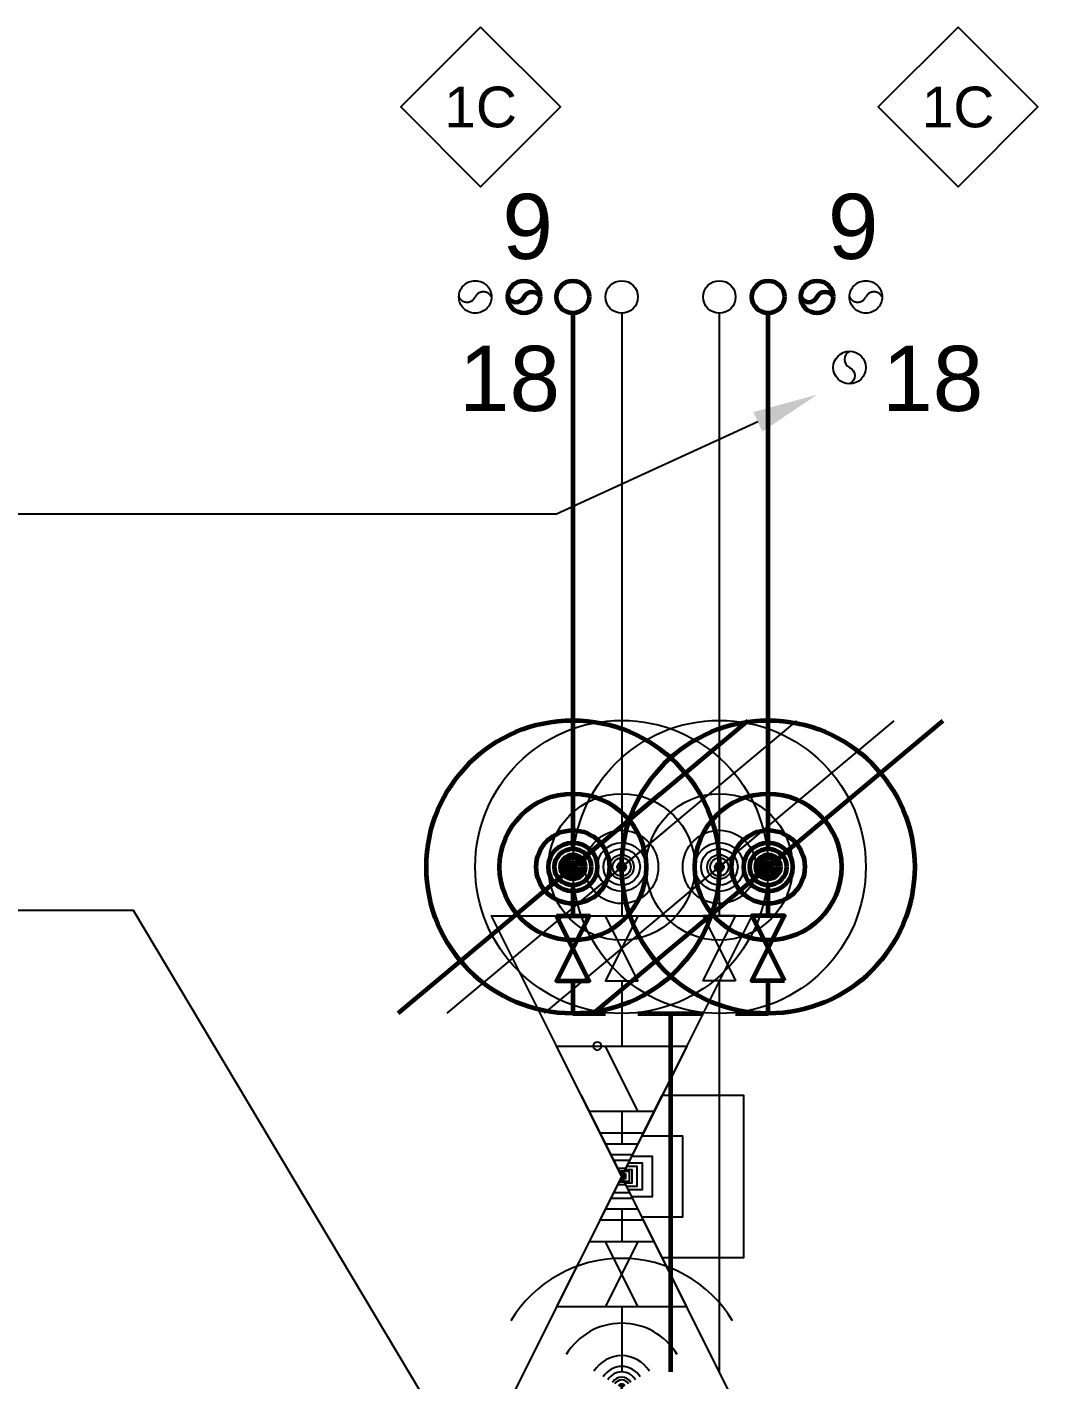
# Model space of a CAD drawing. Extents: x -3677 to 22148, y -333 to 1817.
# Drawn here: x -2027.6 to -1841.3, y 801.2 to 1050.5 of the extents above; entities that cross this region are included whole.
import ezdxf
from ezdxf import colors
from ezdxf.entities.mleader import LeaderData, LeaderLine
from ezdxf.enums import TextEntityAlignment as Align
from ezdxf.math import Vec2, Vec3

# ---------------------------------------------------------------- set-up
doc = ezdxf.new("R2010")
doc.units = 0
doc.header["$LTSCALE"] = 36
doc.header["$MEASUREMENT"] = 0
doc.linetypes.add('VENT', pattern=[0.30000000000000004, 0.2, -0.1])
for name, color, linetype in [('G-ANNO-TEXT', 70, 'Continuous'), ('G-ANNO-TEXT @ 96', 70, 'Continuous'), ('P-HW-N', 1, 'Continuous'), ('P-HW-N @ 1 (1)', 1, 'Continuous'), ('P-HW-N @ 1 (2)', 1, 'Continuous'), ('P-HW-N @ 12', 1, 'Continuous'), ('P-HW-N @ 128', 1, 'Continuous'), ('P-HW-N @ 16', 1, 'Continuous'), ('P-HW-N @ 192', 1, 'Continuous'), ('P-HW-N @ 2', 1, 'Continuous'), ('P-HW-N @ 24', 1, 'Continuous'), ('P-HW-N @ 384', 1, 'Continuous'), ('P-HW-N @ 4', 1, 'Continuous'), ('P-HW-N @ 48', 1, 'Continuous'), ('P-HW-N @ 64', 1, 'Continuous'), ('P-HW-N @ 768', 1, 'Continuous'), ('P-HW-N @ 8', 1, 'Continuous'), ('P-HW-N @ 96', 1, 'Continuous'), ('P-HWC-N', 2, 'Continuous'), ('P-HWC-N @ 1 (1)', 2, 'Continuous'), ('P-HWC-N @ 1 (2)', 2, 'Continuous'), ('P-HWC-N @ 12', 2, 'Continuous'), ('P-HWC-N @ 128', 2, 'Continuous'), ('P-HWC-N @ 16', 2, 'Continuous'), ('P-HWC-N @ 192', 2, 'Continuous'), ('P-HWC-N @ 2', 2, 'Continuous'), ('P-HWC-N @ 24', 2, 'Continuous'), ('P-HWC-N @ 384', 2, 'Continuous'), ('P-HWC-N @ 4', 2, 'Continuous'), ('P-HWC-N @ 48', 2, 'Continuous'), ('P-HWC-N @ 64', 2, 'Continuous'), ('P-HWC-N @ 768', 2, 'Continuous'), ('P-HWC-N @ 8', 2, 'Continuous'), ('P-HWC-N @ 96', 2, 'Continuous'), ('P-SANV-N @ 96', 5, 'VENT'), ('P-STRM-N @ 96', 2, 'Continuous')]:
    doc.layers.add(name, color=color, linetype=linetype)
for name, color, linetype, lineweight in [('P-CW-N', 4, 'Continuous', 60), ('P-CW-N @ 1 (1)', 4, 'Continuous', 60), ('P-CW-N @ 1 (2)', 4, 'Continuous', 60), ('P-CW-N @ 12', 4, 'Continuous', 60), ('P-CW-N @ 128', 4, 'Continuous', 60), ('P-CW-N @ 16', 4, 'Continuous', 60), ('P-CW-N @ 192', 4, 'Continuous', 60), ('P-CW-N @ 2', 4, 'Continuous', 60), ('P-CW-N @ 24', 4, 'Continuous', 60), ('P-CW-N @ 384', 4, 'Continuous', 60), ('P-CW-N @ 4', 4, 'Continuous', 60), ('P-CW-N @ 48', 4, 'Continuous', 60), ('P-CW-N @ 64', 4, 'Continuous', 60), ('P-CW-N @ 768', 4, 'Continuous', 60), ('P-CW-N @ 8', 4, 'Continuous', 60), ('P-CW-N @ 96', 4, 'Continuous', 60), ('P-SAN-N @ 96', 6, 'Continuous', 60)]:
    doc.layers.add(name, color=color, linetype=linetype, lineweight=lineweight)
doc.layers.add('P-SAN-DFU', color=7, linetype='Continuous', plot=False)
doc.styles.add('Arial', font='arial.ttf')

# ---------------------------------------------------------------- blocks, each defined once
blk = doc.blocks.new('DIAMOND TAG')
blk.add_lwpolyline([(0, -0.1533391834124131), (0.1533391834122995, 0), (0, 0.1533391834122995), (-0.1533391834122995, 0)], close=True)
at = {"style": 'Arial'}
blk.add_attdef('XXX', text='', height=0.078125, dxfattribs=at).set_placement((0, 0), align=Align.MIDDLE)
blk = doc.blocks.new('*U4')
blk.add_circle((0, 0), 0.03125)
blk = doc.blocks.new('*U15')
blk.add_lwpolyline([(-3.332323771482692e-18, 0.03111555437015312, 0.6342579873937333), (-8.890457814381136e-18, 5.234717341758689e-34, -0.6342579873937336), (-6.793508145416166e-18, -0.03111555437015312)], format="xyb")
blk.add_circle((0, 0), 0.03125)
blk = doc.blocks.new('*U25')
at = {"color": 7, "linetype": 'Continuous'}
blk.add_line((-0.03508318765717974, 0.04195107388432913), (0.03508318765701651, -0.04195107388413392), dxfattribs=at)
at = {"linetype": 'Continuous'}
blk.add_circle((-8.161527009775682e-14, 9.759901220540712e-14), 0.03515625, dxfattribs=at)
blk = doc.blocks.new('*U251')
at = {"layer": 'P-HWC-N @ 1 (1)', "rotation": 270}
blk.add_blockref('*U25', (-1918.000138046234, 895.7321975304876), dxfattribs=at)
at = {"layer": 'P-HWC-N @ 1 (2)', "rotation": 270}
blk.add_blockref('*U25', (-1918.000138046234, 895.7321975304876), dxfattribs=at)
at = {"layer": 'P-HWC-N @ 12', "xscale": 12, "yscale": 12, "zscale": 12, "rotation": 270}
blk.add_blockref('*U25', (-1918.000138046234, 895.7321975304876), dxfattribs=at)
at = {"layer": 'P-HWC-N @ 128', "xscale": 128, "yscale": 128, "zscale": 128, "rotation": 270}
blk.add_blockref('*U25', (-1918.000138046234, 895.7321975304876), dxfattribs=at)
at = {"layer": 'P-HWC-N @ 16', "xscale": 16, "yscale": 16, "zscale": 16, "rotation": 270}
blk.add_blockref('*U25', (-1918.000138046234, 895.7321975304876), dxfattribs=at)
at = {"layer": 'P-HWC-N @ 192', "xscale": 192, "yscale": 192, "zscale": 192, "rotation": 270}
blk.add_blockref('*U25', (-1918.000138046234, 895.7321975304876), dxfattribs=at)
at = {"layer": 'P-HWC-N @ 2', "xscale": 2, "yscale": 2, "zscale": 2, "rotation": 270}
blk.add_blockref('*U25', (-1918.000138046234, 895.7321975304876), dxfattribs=at)
at = {"layer": 'P-HWC-N @ 24', "xscale": 24, "yscale": 24, "zscale": 24, "rotation": 270}
blk.add_blockref('*U25', (-1918.000138046234, 895.7321975304876), dxfattribs=at)
at = {"layer": 'P-HWC-N @ 384', "xscale": 384, "yscale": 384, "zscale": 384, "rotation": 270}
blk.add_blockref('*U25', (-1918.000138046234, 895.7321975304876), dxfattribs=at)
at = {"layer": 'P-HWC-N @ 4', "xscale": 4, "yscale": 4, "zscale": 4, "rotation": 270}
blk.add_blockref('*U25', (-1918.000138046234, 895.7321975304876), dxfattribs=at)
at = {"layer": 'P-HWC-N @ 48', "xscale": 48, "yscale": 48, "zscale": 48, "rotation": 270}
blk.add_blockref('*U25', (-1918.000138046234, 895.7321975304876), dxfattribs=at)
at = {"layer": 'P-HWC-N @ 64', "xscale": 64, "yscale": 64, "zscale": 64, "rotation": 270}
blk.add_blockref('*U25', (-1918.000138046234, 895.7321975304876), dxfattribs=at)
at = {"layer": 'P-HWC-N @ 768', "xscale": 768, "yscale": 768, "zscale": 768, "rotation": 270}
blk.add_blockref('*U25', (-1918.000138046234, 895.7321975304876), dxfattribs=at)
at = {"layer": 'P-HWC-N @ 8', "xscale": 8, "yscale": 8, "zscale": 8, "rotation": 270}
blk.add_blockref('*U25', (-1918.000138046234, 895.7321975304876), dxfattribs=at)
at = {"layer": 'P-HWC-N @ 96', "xscale": 96, "yscale": 96, "zscale": 96, "rotation": 270}
blk.add_blockref('*U25', (-1918.000138046234, 895.7321975304876), dxfattribs=at)
blk = doc.blocks.new('*U252')
at = {"layer": 'P-HW-N @ 1 (1)', "rotation": 90}
blk.add_blockref('*U25', (-1900.000138046234, 895.7321975304876), dxfattribs=at)
at = {"layer": 'P-HW-N @ 1 (2)', "rotation": 89.99999999999999}
blk.add_blockref('*U25', (-1900.000138046234, 895.7321975304876), dxfattribs=at)
at = {"layer": 'P-HW-N @ 12', "xscale": 12, "yscale": 12, "zscale": 12, "rotation": 89.99999999999999}
blk.add_blockref('*U25', (-1900.000138046234, 895.7321975304876), dxfattribs=at)
at = {"layer": 'P-HW-N @ 128', "xscale": 128, "yscale": 128, "zscale": 128, "rotation": 89.99999999999999}
blk.add_blockref('*U25', (-1900.000138046234, 895.7321975304876), dxfattribs=at)
at = {"layer": 'P-HW-N @ 16', "xscale": 16, "yscale": 16, "zscale": 16, "rotation": 89.99999999999999}
blk.add_blockref('*U25', (-1900.000138046234, 895.7321975304876), dxfattribs=at)
at = {"layer": 'P-HW-N @ 192', "xscale": 192, "yscale": 192, "zscale": 192, "rotation": 89.99999999999999}
blk.add_blockref('*U25', (-1900.000138046234, 895.7321975304876), dxfattribs=at)
at = {"layer": 'P-HW-N @ 2', "xscale": 2, "yscale": 2, "zscale": 2, "rotation": 89.99999999999999}
blk.add_blockref('*U25', (-1900.000138046234, 895.7321975304876), dxfattribs=at)
at = {"layer": 'P-HW-N @ 24', "xscale": 24, "yscale": 24, "zscale": 24, "rotation": 89.99999999999999}
blk.add_blockref('*U25', (-1900.000138046234, 895.7321975304876), dxfattribs=at)
at = {"layer": 'P-HW-N @ 384', "xscale": 384, "yscale": 384, "zscale": 384, "rotation": 89.99999999999999}
blk.add_blockref('*U25', (-1900.000138046234, 895.7321975304876), dxfattribs=at)
at = {"layer": 'P-HW-N @ 4', "xscale": 4, "yscale": 4, "zscale": 4, "rotation": 89.99999999999999}
blk.add_blockref('*U25', (-1900.000138046234, 895.7321975304876), dxfattribs=at)
at = {"layer": 'P-HW-N @ 48', "xscale": 48, "yscale": 48, "zscale": 48, "rotation": 89.99999999999999}
blk.add_blockref('*U25', (-1900.000138046234, 895.7321975304876), dxfattribs=at)
at = {"layer": 'P-HW-N @ 64', "xscale": 64, "yscale": 64, "zscale": 64, "rotation": 89.99999999999999}
blk.add_blockref('*U25', (-1900.000138046234, 895.7321975304876), dxfattribs=at)
at = {"layer": 'P-HW-N @ 768', "xscale": 768, "yscale": 768, "zscale": 768, "rotation": 89.99999999999999}
blk.add_blockref('*U25', (-1900.000138046234, 895.7321975304876), dxfattribs=at)
at = {"layer": 'P-HW-N @ 8', "xscale": 8, "yscale": 8, "zscale": 8, "rotation": 89.99999999999999}
blk.add_blockref('*U25', (-1900.000138046234, 895.7321975304876), dxfattribs=at)
at = {"layer": 'P-HW-N @ 96', "xscale": 96, "yscale": 96, "zscale": 96, "rotation": 89.99999999999999}
blk.add_blockref('*U25', (-1900.000138046234, 895.7321975304876), dxfattribs=at)
blk = doc.blocks.new('*U253')
at = {"layer": 'P-CW-N @ 1 (1)', "rotation": 270}
blk.add_blockref('*U25', (-1927.000138046234, 895.7321975304876), dxfattribs=at)
at = {"layer": 'P-CW-N @ 1 (2)', "rotation": 270}
blk.add_blockref('*U25', (-1927.000138046234, 895.7321975304876), dxfattribs=at)
at = {"layer": 'P-CW-N @ 12', "xscale": 12, "yscale": 12, "zscale": 12, "rotation": 270}
blk.add_blockref('*U25', (-1927.000138046234, 895.7321975304876), dxfattribs=at)
at = {"layer": 'P-CW-N @ 128', "xscale": 128, "yscale": 128, "zscale": 128, "rotation": 270}
blk.add_blockref('*U25', (-1927.000138046234, 895.7321975304876), dxfattribs=at)
at = {"layer": 'P-CW-N @ 16', "xscale": 16, "yscale": 16, "zscale": 16, "rotation": 270}
blk.add_blockref('*U25', (-1927.000138046234, 895.7321975304876), dxfattribs=at)
at = {"layer": 'P-CW-N @ 192', "xscale": 192, "yscale": 192, "zscale": 192, "rotation": 270}
blk.add_blockref('*U25', (-1927.000138046234, 895.7321975304876), dxfattribs=at)
at = {"layer": 'P-CW-N @ 2', "xscale": 2, "yscale": 2, "zscale": 2, "rotation": 270}
blk.add_blockref('*U25', (-1927.000138046234, 895.7321975304876), dxfattribs=at)
at = {"layer": 'P-CW-N @ 24', "xscale": 24, "yscale": 24, "zscale": 24, "rotation": 270}
blk.add_blockref('*U25', (-1927.000138046234, 895.7321975304876), dxfattribs=at)
at = {"layer": 'P-CW-N @ 384', "xscale": 384, "yscale": 384, "zscale": 384, "rotation": 270}
blk.add_blockref('*U25', (-1927.000138046234, 895.7321975304876), dxfattribs=at)
at = {"layer": 'P-CW-N @ 4', "xscale": 4, "yscale": 4, "zscale": 4, "rotation": 270}
blk.add_blockref('*U25', (-1927.000138046234, 895.7321975304876), dxfattribs=at)
at = {"layer": 'P-CW-N @ 48', "xscale": 48, "yscale": 48, "zscale": 48, "rotation": 270}
blk.add_blockref('*U25', (-1927.000138046234, 895.7321975304876), dxfattribs=at)
at = {"layer": 'P-CW-N @ 64', "xscale": 64, "yscale": 64, "zscale": 64, "rotation": 270}
blk.add_blockref('*U25', (-1927.000138046234, 895.7321975304876), dxfattribs=at)
at = {"layer": 'P-CW-N @ 768', "xscale": 768, "yscale": 768, "zscale": 768, "rotation": 270}
blk.add_blockref('*U25', (-1927.000138046234, 895.7321975304876), dxfattribs=at)
at = {"layer": 'P-CW-N @ 8', "xscale": 8, "yscale": 8, "zscale": 8, "rotation": 270}
blk.add_blockref('*U25', (-1927.000138046234, 895.7321975304876), dxfattribs=at)
at = {"layer": 'P-CW-N @ 96', "xscale": 96, "yscale": 96, "zscale": 96, "rotation": 270}
blk.add_blockref('*U25', (-1927.000138046234, 895.7321975304876), dxfattribs=at)
blk = doc.blocks.new('*U254')
at = {"layer": 'P-CW-N @ 1 (1)', "rotation": 90}
blk.add_blockref('*U25', (-1891.000138046234, 895.7321975304876), dxfattribs=at)
at = {"layer": 'P-CW-N @ 1 (2)', "rotation": 89.99999999999999}
blk.add_blockref('*U25', (-1891.000138046234, 895.7321975304876), dxfattribs=at)
at = {"layer": 'P-CW-N @ 12', "xscale": 12, "yscale": 12, "zscale": 12, "rotation": 89.99999999999999}
blk.add_blockref('*U25', (-1891.000138046234, 895.7321975304876), dxfattribs=at)
at = {"layer": 'P-CW-N @ 128', "xscale": 128, "yscale": 128, "zscale": 128, "rotation": 89.99999999999999}
blk.add_blockref('*U25', (-1891.000138046234, 895.7321975304876), dxfattribs=at)
at = {"layer": 'P-CW-N @ 16', "xscale": 16, "yscale": 16, "zscale": 16, "rotation": 89.99999999999999}
blk.add_blockref('*U25', (-1891.000138046234, 895.7321975304876), dxfattribs=at)
at = {"layer": 'P-CW-N @ 192', "xscale": 192, "yscale": 192, "zscale": 192, "rotation": 89.99999999999999}
blk.add_blockref('*U25', (-1891.000138046234, 895.7321975304876), dxfattribs=at)
at = {"layer": 'P-CW-N @ 2', "xscale": 2, "yscale": 2, "zscale": 2, "rotation": 89.99999999999999}
blk.add_blockref('*U25', (-1891.000138046234, 895.7321975304876), dxfattribs=at)
at = {"layer": 'P-CW-N @ 24', "xscale": 24, "yscale": 24, "zscale": 24, "rotation": 89.99999999999999}
blk.add_blockref('*U25', (-1891.000138046234, 895.7321975304876), dxfattribs=at)
at = {"layer": 'P-CW-N @ 384', "xscale": 384, "yscale": 384, "zscale": 384, "rotation": 89.99999999999999}
blk.add_blockref('*U25', (-1891.000138046234, 895.7321975304876), dxfattribs=at)
at = {"layer": 'P-CW-N @ 4', "xscale": 4, "yscale": 4, "zscale": 4, "rotation": 89.99999999999999}
blk.add_blockref('*U25', (-1891.000138046234, 895.7321975304876), dxfattribs=at)
at = {"layer": 'P-CW-N @ 48', "xscale": 48, "yscale": 48, "zscale": 48, "rotation": 89.99999999999999}
blk.add_blockref('*U25', (-1891.000138046234, 895.7321975304876), dxfattribs=at)
at = {"layer": 'P-CW-N @ 64', "xscale": 64, "yscale": 64, "zscale": 64, "rotation": 89.99999999999999}
blk.add_blockref('*U25', (-1891.000138046234, 895.7321975304876), dxfattribs=at)
at = {"layer": 'P-CW-N @ 768', "xscale": 768, "yscale": 768, "zscale": 768, "rotation": 89.99999999999999}
blk.add_blockref('*U25', (-1891.000138046234, 895.7321975304876), dxfattribs=at)
at = {"layer": 'P-CW-N @ 8', "xscale": 8, "yscale": 8, "zscale": 8, "rotation": 89.99999999999999}
blk.add_blockref('*U25', (-1891.000138046234, 895.7321975304876), dxfattribs=at)
at = {"layer": 'P-CW-N @ 96', "xscale": 96, "yscale": 96, "zscale": 96, "rotation": 89.99999999999999}
blk.add_blockref('*U25', (-1891.000138046234, 895.7321975304876), dxfattribs=at)
blk = doc.blocks.new('PLMB BALL VALVES')
at = {"linetype": 'Continuous'}
blk.add_lwpolyline([(-0.06249999999977263, -0.03124999999991473), (-0.06249999999977263, 0.03124999999991463), (0.0625, -0.03124999999991473), (0.0625, 0.03124999999991472), (-0.06249999999977263, -0.03124999999991473)], dxfattribs=at)
blk = doc.blocks.new('CHECK VALVE')
at = {"linetype": 'Continuous'}
blk.add_lwpolyline([(0.0625, 0.0625, 0, 0.02734375, 0), (0.004140429033668624, 0.0625, 0, 0, 0), (0.004140429033668624, 0.0625, 0, 0, 0), (-0.06249999999977263, 0.0625, 0, 0, 0)], format="xyseb", dxfattribs=at)
blk.add_lwpolyline([(0.0625, 0.03125), (0.0625, -0.03125), (-0.0625, 0.03125), (-0.0625, -0.03125)], dxfattribs=at)
blk.add_circle((-0.0625, 0.046875), 0.007812499999988433, dxfattribs=at)
blk = doc.blocks.new('*U23')
at = {"linetype": 'Continuous'}
for points in [[(-0.01950223899833947, -0.009751119128395658), (-0.06250000047529625, -0.03124999904940751), (-0.06249999952470375, 0.03125000095059249), (-0.01950223850397403, 0.009751119622759319)], [(-0.01950223850397423, 0.00975111962275942), (-0.01950223850397423, 0.02925335812675912), (0.0195022389983379, 0.02925335812675912), (0.0195022389983379, 0.00975111912839576)], [(0.01950223850397226, -0.009751119622759319), (0.06249999952470375, -0.03125000095059249), (0.06250000047529625, 0.03124999904940751), (0.0195022389983377, 0.009751119128395658)], [(-0.01950223850397562, -0.009751119622759222), (4.943599696272116e-10, -4.943635590677493e-10), (-0.01950223800961018, 0.009751119128395755)], [(0.01950223899833789, 0.009751119128395757), (4.943647435862175e-10, -4.943635590677493e-10), (0.01950223949270333, -0.00975111962275922)]]:
    blk.add_lwpolyline(points, dxfattribs=at)
blk = doc.blocks.new('*U255')
at = {"layer": 'P-HWC-N @ 1 (1)', "rotation": 270}
blk.add_blockref('*U23', (-1918.000138046234, 838.7321975304876), dxfattribs=at)
at = {"layer": 'P-HWC-N @ 1 (2)', "rotation": 270}
blk.add_blockref('*U23', (-1918.000138046234, 838.7321975304876), dxfattribs=at)
at = {"layer": 'P-HWC-N @ 12', "xscale": 12, "yscale": 12, "zscale": 12, "rotation": 270}
blk.add_blockref('*U23', (-1918.000138046234, 838.7321975304876), dxfattribs=at)
at = {"layer": 'P-HWC-N @ 128', "xscale": 128, "yscale": 128, "zscale": 128, "rotation": 270}
blk.add_blockref('*U23', (-1918.000138046234, 838.7321975304876), dxfattribs=at)
at = {"layer": 'P-HWC-N @ 16', "xscale": 16, "yscale": 16, "zscale": 16, "rotation": 270}
blk.add_blockref('*U23', (-1918.000138046234, 838.7321975304876), dxfattribs=at)
at = {"layer": 'P-HWC-N @ 192', "xscale": 192, "yscale": 192, "zscale": 192, "rotation": 270}
blk.add_blockref('*U23', (-1918.000138046234, 838.7321975304876), dxfattribs=at)
at = {"layer": 'P-HWC-N @ 2', "xscale": 2, "yscale": 2, "zscale": 2, "rotation": 270}
blk.add_blockref('*U23', (-1918.000138046234, 838.7321975304876), dxfattribs=at)
at = {"layer": 'P-HWC-N @ 24', "xscale": 24, "yscale": 24, "zscale": 24, "rotation": 270}
blk.add_blockref('*U23', (-1918.000138046234, 838.7321975304876), dxfattribs=at)
at = {"layer": 'P-HWC-N @ 384', "xscale": 384, "yscale": 384, "zscale": 384, "rotation": 270}
blk.add_blockref('*U23', (-1918.000138046234, 838.7321975304876), dxfattribs=at)
at = {"layer": 'P-HWC-N @ 4', "xscale": 4, "yscale": 4, "zscale": 4, "rotation": 270}
blk.add_blockref('*U23', (-1918.000138046234, 838.7321975304876), dxfattribs=at)
at = {"layer": 'P-HWC-N @ 48', "xscale": 48, "yscale": 48, "zscale": 48, "rotation": 270}
blk.add_blockref('*U23', (-1918.000138046234, 838.7321975304876), dxfattribs=at)
at = {"layer": 'P-HWC-N @ 64', "xscale": 64, "yscale": 64, "zscale": 64, "rotation": 270}
blk.add_blockref('*U23', (-1918.000138046234, 838.7321975304876), dxfattribs=at)
at = {"layer": 'P-HWC-N @ 768', "xscale": 768, "yscale": 768, "zscale": 768, "rotation": 270}
blk.add_blockref('*U23', (-1918.000138046234, 838.7321975304876), dxfattribs=at)
at = {"layer": 'P-HWC-N @ 8', "xscale": 8, "yscale": 8, "zscale": 8, "rotation": 270}
blk.add_blockref('*U23', (-1918.000138046234, 838.7321975304876), dxfattribs=at)
at = {"layer": 'P-HWC-N @ 96', "xscale": 96, "yscale": 96, "zscale": 96, "rotation": 270}
blk.add_blockref('*U23', (-1918.000138046234, 838.7321975304876), dxfattribs=at)
blk = doc.blocks.new('*U37')
for start, end in [(121.274325396742, 238.7256746032579), (301.4341766631704, 58.56582333682955)]:
    blk.add_arc((0, 0), 0.03111555437015312, start, end)
blk = doc.blocks.new('*U264')
at = {"layer": 'P-HWC-N @ 1 (1)', "rotation": 270}
blk.add_blockref('*U37', (-1918.000138046234, 799.7321975304876), dxfattribs=at)
at = {"layer": 'P-HWC-N @ 1 (2)', "rotation": 270}
blk.add_blockref('*U37', (-1918.000138046234, 799.7321975304876), dxfattribs=at)
at = {"layer": 'P-HWC-N @ 12', "xscale": 12, "yscale": 12, "zscale": 12, "rotation": 270}
blk.add_blockref('*U37', (-1918.000138046234, 799.7321975304876), dxfattribs=at)
at = {"layer": 'P-HWC-N @ 128', "xscale": 128, "yscale": 128, "zscale": 128, "rotation": 270}
blk.add_blockref('*U37', (-1918.000138046234, 799.7321975304876), dxfattribs=at)
at = {"layer": 'P-HWC-N @ 16', "xscale": 16, "yscale": 16, "zscale": 16, "rotation": 270}
blk.add_blockref('*U37', (-1918.000138046234, 799.7321975304876), dxfattribs=at)
at = {"layer": 'P-HWC-N @ 192', "xscale": 192, "yscale": 192, "zscale": 192, "rotation": 270}
blk.add_blockref('*U37', (-1918.000138046234, 799.7321975304876), dxfattribs=at)
at = {"layer": 'P-HWC-N @ 2', "xscale": 2, "yscale": 2, "zscale": 2, "rotation": 270}
blk.add_blockref('*U37', (-1918.000138046234, 799.7321975304876), dxfattribs=at)
at = {"layer": 'P-HWC-N @ 24', "xscale": 24, "yscale": 24, "zscale": 24, "rotation": 270}
blk.add_blockref('*U37', (-1918.000138046234, 799.7321975304876), dxfattribs=at)
at = {"layer": 'P-HWC-N @ 384', "xscale": 384, "yscale": 384, "zscale": 384, "rotation": 270}
blk.add_blockref('*U37', (-1918.000138046234, 799.7321975304876), dxfattribs=at)
at = {"layer": 'P-HWC-N @ 4', "xscale": 4, "yscale": 4, "zscale": 4, "rotation": 270}
blk.add_blockref('*U37', (-1918.000138046234, 799.7321975304876), dxfattribs=at)
at = {"layer": 'P-HWC-N @ 48', "xscale": 48, "yscale": 48, "zscale": 48, "rotation": 270}
blk.add_blockref('*U37', (-1918.000138046234, 799.7321975304876), dxfattribs=at)
at = {"layer": 'P-HWC-N @ 64', "xscale": 64, "yscale": 64, "zscale": 64, "rotation": 270}
blk.add_blockref('*U37', (-1918.000138046234, 799.7321975304876), dxfattribs=at)
at = {"layer": 'P-HWC-N @ 768', "xscale": 768, "yscale": 768, "zscale": 768, "rotation": 270}
blk.add_blockref('*U37', (-1918.000138046234, 799.7321975304876), dxfattribs=at)
at = {"layer": 'P-HWC-N @ 8', "xscale": 8, "yscale": 8, "zscale": 8, "rotation": 270}
blk.add_blockref('*U37', (-1918.000138046234, 799.7321975304876), dxfattribs=at)
at = {"layer": 'P-HWC-N @ 96', "xscale": 96, "yscale": 96, "zscale": 96, "rotation": 270}
blk.add_blockref('*U37', (-1918.000138046234, 799.7321975304876), dxfattribs=at)

msp = doc.modelspace()

# ---------------------------------------------------------------- linework, layer by layer
at = {"layer": 'P-CW-N'}
for p, q in [((-1927.000138046234, 997.7321975304876), (-1927.000138046234, 898.7321975304876)), ((-1891.000138046234, 898.7321975304876), (-1891.000138046234, 997.7321975304876)), ((-1927.000138046234, 892.7321975304876), (-1927.000138046234, 886.7321975304876)), ((-1891.000138046234, 886.7321975304876), (-1891.000138046234, 892.7321975304876)), ((-1927.000138046234, 874.7321975304876), (-1927.000138046234, 868.7321975304876)), ((-1891.000138046234, 868.7321975304876), (-1891.000138046234, 874.7321975304876)), ((-1927.000138046234, 868.7321975304876), (-1921.000138046234, 868.7321975304876)), ((-1915.000138046234, 868.7321975304876), (-1903.000138046234, 868.7321975304876)), ((-1909.000138046237, 868.7321975304876), (-1909.000138046236, 802.7321975304876)), ((-1897.000138046234, 868.7321975304876), (-1891.000138046234, 868.7321975304876))]:
    msp.add_line(p, q, dxfattribs=at)
at = {"layer": 'P-HW-N'}
for p, q in [((-1900.000138046234, 898.7321975304876), (-1900.000138046234, 997.7321975304876)), ((-1900.000138046234, 886.7321975304876), (-1900.000138046234, 892.7321975304876)), ((-1900.000138046234, 802.7321975304876), (-1900.000138046234, 874.7321975304876))]:
    msp.add_line(p, q, dxfattribs=at)
at = {"layer": 'P-HWC-N'}
for p, q in [((-1918.000138046234, 997.7321975304876), (-1918.000138046234, 898.7321975304876)), ((-1918.000138046234, 892.7321975304876), (-1918.000138046234, 886.7321975304876)), ((-1918.000138046234, 874.7321975304876), (-1918.000138046234, 862.7321975304876)), ((-1918.000138046234, 850.7321975304876), (-1918.000138046234, 844.7321975304876)), ((-1918.000138046234, 832.7321975304876), (-1918.000138046234, 826.7321975304876)), ((-1918.000138046234, 814.7321975304876), (-1918.000138046234, 802.7321975304876))]:
    msp.add_line(p, q, dxfattribs=at)

# ---------------------------------------------------------------- block references
at = {"layer": 'G-ANNO-TEXT @ 96'}
ref = msp.add_blockref('DIAMOND TAG', (-1944.000138046234, 1035.732197530487), dxfattribs=dict(at, xscale=96, yscale=96, zscale=96, rotation=180))
ref.add_attrib('XXX', '1C', dxfattribs={"layer": '0', "height": 7.5, "style": 'Arial'}).set_placement((-1944.000138046234, 1035.732197530487), align=Align.MIDDLE)
ref = msp.add_blockref('DIAMOND TAG', (-1856.000138046234, 1035.732197530488), dxfattribs=dict(at, xscale=96, yscale=96, zscale=96, rotation=180))
ref.add_attrib('XXX', '1C', dxfattribs={"layer": '0', "height": 7.5, "style": 'Arial'}).set_placement((-1856.000138046234, 1035.732197530488), align=Align.MIDDLE)
at = {"layer": 'P-CW-N'}
for name in ['*U253', '*U254']:
    msp.add_blockref(name, (0, 0), dxfattribs=at)
at = {"layer": 'P-CW-N @ 96', "xscale": 96, "yscale": 96, "zscale": 96}
for name, p, rotation in [('*U4', (-1927.000138046234, 1000.732197530488), 90), ('*U4', (-1891.000138046234, 1000.732197530488), 90), ('PLMB BALL VALVES', (-1927.000138046234, 880.7321975304876), 270), ('PLMB BALL VALVES', (-1891.000138046234, 880.7321975304876), 90)]:
    msp.add_blockref(name, p, dxfattribs=dict(at, rotation=rotation))
at = {"layer": 'P-HW-N'}
msp.add_blockref('*U252', (0, 0), dxfattribs=at)
at = {"layer": 'P-HW-N @ 96', "xscale": 96, "yscale": 96, "zscale": 96, "rotation": 90}
for name, p in [('*U4', (-1918.000138046234, 1000.732197530488)), ('*U4', (-1900.000138046234, 1000.732197530488)), ('PLMB BALL VALVES', (-1900.000138046234, 880.7321975304876))]:
    msp.add_blockref(name, p, dxfattribs=at)
at = {"layer": 'P-HWC-N'}
for name in ['*U251', '*U255', '*U264']:
    msp.add_blockref(name, (0, 0), dxfattribs=at)
at = {"layer": 'P-HWC-N @ 96', "yscale": 96, "zscale": 96}
for name, p, xscale, rotation in [('PLMB BALL VALVES', (-1918.000138046234, 880.7321975304876), 96, 270), ('CHECK VALVE', (-1918.000138046235, 856.7321975304878), -96, 90), ('PLMB BALL VALVES', (-1918.000138046234, 820.7321975304876), 96, 270)]:
    msp.add_blockref(name, p, dxfattribs=dict(at, xscale=xscale, rotation=rotation))
at = {"layer": 'P-SAN-N @ 96', "xscale": 96, "yscale": 96, "zscale": 96, "rotation": 90}
for p in [(-1936.000138046234, 1000.732197530488), (-1882.000138046234, 1000.732197530488)]:
    msp.add_blockref('*U15', p, dxfattribs=at)
at = {"layer": 'P-SANV-N @ 96', "xscale": 96, "yscale": 96, "zscale": 96, "rotation": 90}
for p in [(-1945.000138046234, 1000.732197530488), (-1873.000138046234, 1000.732197530488)]:
    msp.add_blockref('*U15', p, dxfattribs=at)
at = {"layer": 'P-STRM-N @ 96', "xscale": 96, "yscale": 96, "zscale": 96}
msp.add_blockref('*U15', (-1876.000138046234, 987.7321975304876), dxfattribs=at)

# ---------------------------------------------------------------- texts
at = {"layer": 'P-SAN-DFU', "color": 3, "char_height": 12, "attachment_point": 1, "style": 'Arial'}
for insert in [(-1940.000138046234, 1019.732197530488), (-1880.000138046234, 1019.732197530488)]:
    msp.add_mtext_dynamic_manual_height_columns('9', width=68, gutter_width=60, heights=[0], dxfattribs=dict(at, insert=insert))
at = {"layer": 'P-SAN-DFU', "char_height": 12, "attachment_point": 1, "style": 'Arial'}
for insert in [(-1948.000138046234, 991.7321975304876), (-1870.000138046234, 991.7321975304876)]:
    msp.add_mtext_dynamic_manual_height_columns('18', width=68, gutter_width=60, heights=[0], dxfattribs=dict(at, insert=insert))

# ---------------------------------------------------------------- leaders
at = {"layer": 'G-ANNO-TEXT'}
ml = msp.add_multileader_mtext('Standard', dxfattribs=at)
ml.set_content('4"ST (1,200 FT²)', color=256, style='Arial')
ml.set_leader_properties(color=256, linetype='ByLayer', lineweight=-1)
ml.build(insert=Vec2(0, 0))
ml.multileader.update_dxf_attribs({"has_dogleg": 0, "dogleg_length": 0.125, "arrow_head_size": 12, "scale": 96})
ctx = ml.context
ctx.base_point, ctx.scale, ctx.char_height, ctx.arrow_head_size, ctx.landing_gap_size, ctx.plane_origin = Vec3(-2351.278446368199, 960.7321975304876), 96, 9, 12, 3, Vec3(-1960.000138046234, 928.7321975304876)
ctx.text_align_type = 2
notes = []
notes.append((ctx, [(0, (1, 1, 0), (-2240.000138046234, 960.7321975304876), (-1, 0), 12, [(0, [(-1882.000138046234, 982.7321975304876), (-1930.000138046234, 960.7321975304876)], 0, [])])]))
ctx.mtext.insert, ctx.mtext.alignment, ctx.mtext.flow_direction = Vec3(-2255.000138046234, 966.5551852521794), 3, 5
ml = msp.add_multileader_mtext('Standard', dxfattribs=at)
ml.set_content('4"ST\\P(1,000 FT²)', color=256, style='Arial')
ml.set_leader_properties(color=256, linetype='ByLayer', lineweight=-1)
ml.build(insert=Vec2(0, 0))
ml.multileader.update_dxf_attribs({"has_dogleg": 0, "dogleg_length": 0.125, "arrow_head_size": 12, "scale": 96})
ctx = ml.context
ctx.base_point, ctx.scale, ctx.char_height, ctx.arrow_head_size, ctx.landing_gap_size, ctx.plane_origin = Vec3(-2319.661802439141, 887.7321975304876), 96, 9, 12, 3, Vec3(-1848.000138046234, 619.7321975304876)
ctx.text_align_type = 2
notes.append((ctx, [(0, (1, 1, 0), (-2240.000138046234, 887.7321975304876), (-1, 0), 12, [(0, [(-1848.000138046234, 619.7321975304876), (-2008.000138046234, 887.7321975304876)], 0, [])])]))
ctx.mtext.insert, ctx.mtext.alignment, ctx.mtext.flow_direction = Vec3(-2255.000138046234, 893.5551852521794), 3, 5
for ctx, leaders in notes:
    for number, flags, end, landing, length, lines in leaders:
        leader = LeaderData()
        leader.index, (leader.has_last_leader_line, leader.has_dogleg_vector, leader.attachment_direction) = number, flags
        leader.last_leader_point, leader.dogleg_vector, leader.dogleg_length = Vec3(end), Vec3(landing), length
        for number, points, colour, breaks in lines:
            line = LeaderLine()
            line.index, line.vertices, line.color, line.breaks = number, Vec3.list(points), colors.encode_raw_color(colour), breaks
            leader.lines.append(line)
        ctx.leaders.append(leader)

doc.saveas('drawing.dxf')
